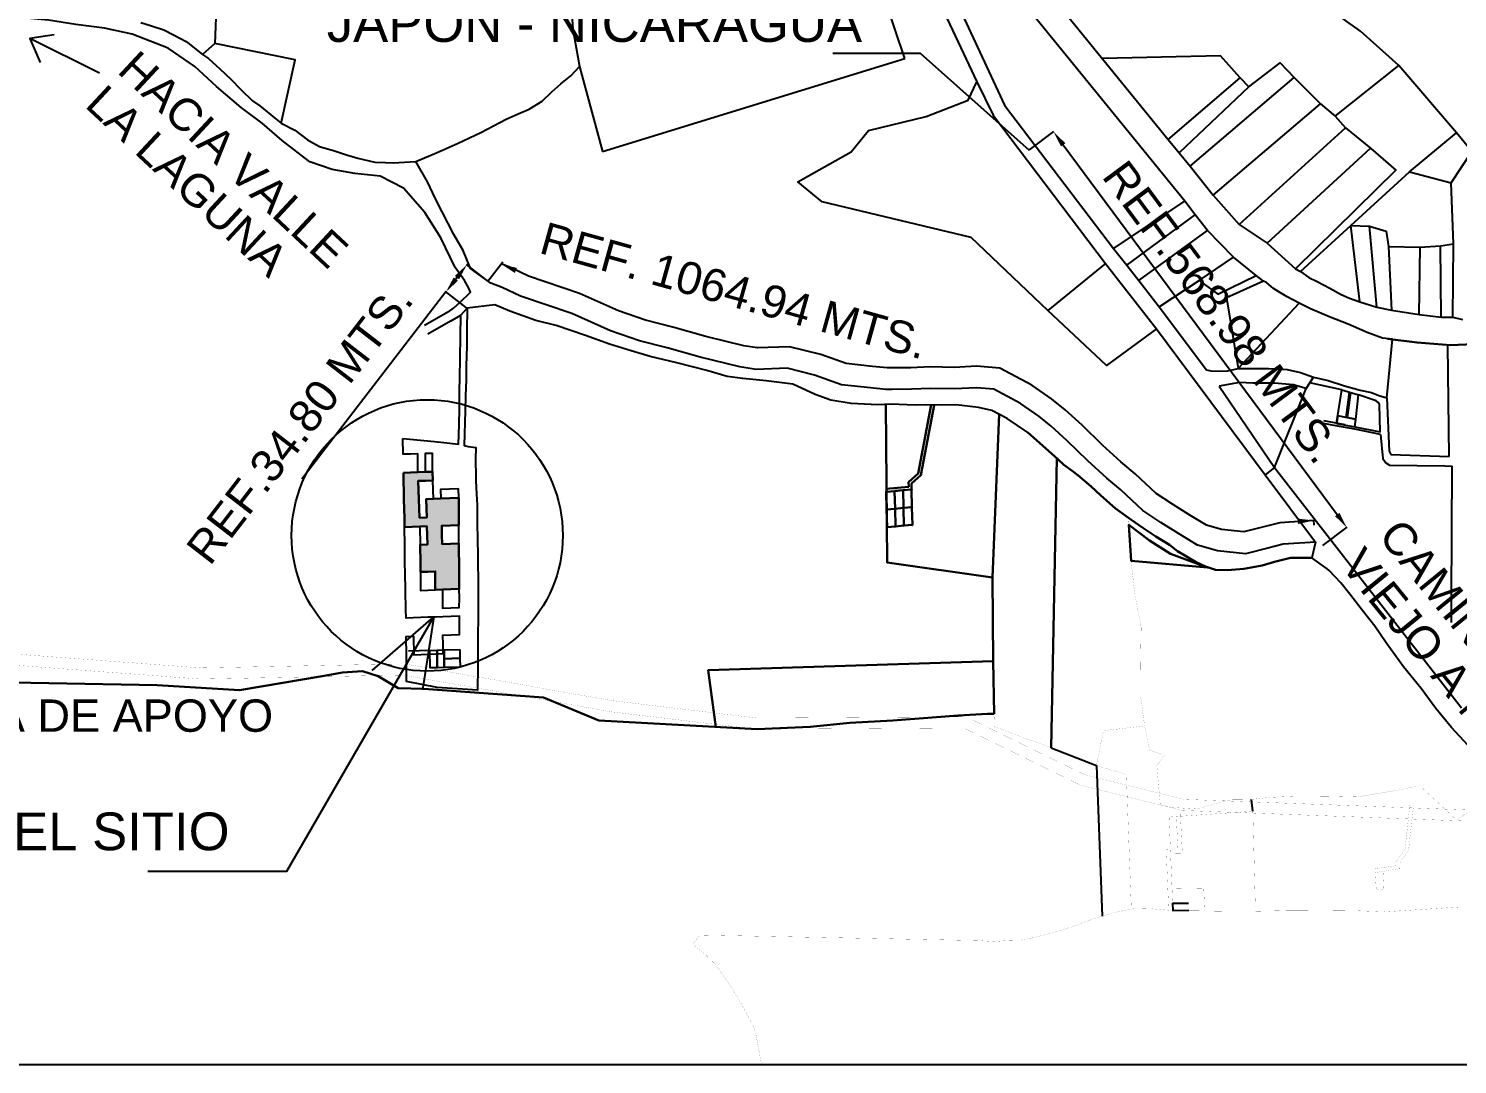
# Model space of a CAD drawing. Header units: millimetres. Extents: x 603916 to 1211550, y 1309898 to 2622648.
# Drawn here: x 605125.3 to 605177.9, y 1311211.7 to 1311249.8 of the extents above; entities that cross this region are included whole.
import ezdxf

# ---------------------------------------------------------------- set-up
doc = ezdxf.new("R2010")
doc.units = ezdxf.units.MM
for name, color, linetype in [('2', 1, 'Continuous'), ('COTAS', 3, 'Continuous'), ('CVL_CUADCON_LIN', 8, 'Continuous'), ('CVL_CUADCON_TIT', 1, 'Continuous'), ('CVL_CUADCON_TX', 2, 'Continuous')]:
    doc.layers.add(name, color=color, linetype=linetype)
doc.layers.add('Nivel 30', color=7, linetype='Continuous', lineweight=0)
doc.styles.add('CAJETIN 2', font='arial.ttf', dxfattribs={"height": 0.25})
doc.styles.add('PUNTOS PI', font='arial.ttf', dxfattribs={"height": 2.75})

msp = doc.modelspace()

# ---------------------------------------------------------------- hatches: boundary and pattern name
msp.add_hatch(color=9).paths.add_polyline_path([(605141.166, 1311231.884), (605141.163, 1311232.222), (605141.164, 1311232.56), (605140.507, 1311232.536), (605140.238, 1311232.527), (605139.968, 1311232.517), (605139.993, 1311231.843), (605139.724, 1311231.835), (605139.698, 1311232.51), (605139.672, 1311233.184), (605139.943, 1311233.193), (605140.216, 1311233.203), (605140.206, 1311233.524), (605139.936, 1311233.515), (605139.665, 1311233.506), (605139.395, 1311233.496), (605139.134, 1311233.487), (605139.14, 1311233.166), (605139.15, 1311232.794), (605139.147, 1311232.491), (605139.166, 1311231.814), (605139.172, 1311231.491), (605139.458, 1311231.502), (605139.729, 1311231.513), (605139.998, 1311231.521), (605140.012, 1311230.847), (605139.742, 1311230.839), (605139.756, 1311230.161), (605139.76, 1311229.84), (605140.03, 1311229.849), (605140.302, 1311229.858), (605140.303, 1311229.181), (605140.572, 1311229.191), (605141.183, 1311229.215), (605141.182, 1311229.553), (605141.179, 1311229.889), (605141.175, 1311230.21), (605141.174, 1311230.548), (605141.172, 1311230.887), (605140.553, 1311230.865), (605140.547, 1311231.203), (605140.538, 1311231.541), (605141.168, 1311231.562)])

# ---------------------------------------------------------------- linework, layer by layer
msp.add_line((605083.704, 1311211.747), (605190.069, 1311211.747))
msp.add_lwpolyline([(605083.704, 1311211.747), (605190.069, 1311211.747), (605190.069, 1311276.852), (605083.704, 1311276.852)], close=True)
msp.add_circle((605140.005, 1311231.184), 4.986)
at = {"layer": '2', "color": 1, "linetype": 'Continuous'}
for p, q in [((605155.188, 1311258.564), (605160.21, 1311247.856)), ((605167.867, 1311243.466), (605160.6, 1311252.378)), ((605162.048, 1311252.134), (605167.257, 1311245.734)), ((605132.193, 1311249.254), (605131.747, 1311248.851)), ((605146.457, 1311245.295), (605157.565, 1311248.714)), ((605173.397, 1311246.594), (605175.728, 1311248.454)), ((605177.857, 1311245.975), (605175.728, 1311248.454)), ((605168.056, 1311244.748), (605171.888, 1311248.016)), ((605171.888, 1311248.016), (605172.852, 1311247.047)), ((605170.216, 1311247.669), (605167.656, 1311245.241)), ((605168.903, 1311243.684), (605172.852, 1311247.047)), ((605172.852, 1311247.047), (605173.397, 1311246.594)), ((605173.397, 1311246.594), (605173.769, 1311246.164)), ((605169.861, 1311242.605), (605173.769, 1311246.164)), ((605173.769, 1311246.164), (605174.693, 1311245.415)), ((605176.121, 1311244.542), (605177.857, 1311245.975)), ((605178.411, 1311245.286), (605177.857, 1311245.975)), ((605167.257, 1311245.734), (605168.056, 1311244.748)), ((605170.886, 1311241.919), (605174.693, 1311245.415)), ((605177.656, 1311244.134), (605178.411, 1311245.286)), ((605168.056, 1311244.748), (605168.903, 1311243.684)), ((605173.971, 1311242.573), (605176.121, 1311244.542)), ((605176.121, 1311244.542), (605177.656, 1311244.134)), ((605168.903, 1311243.684), (605169.861, 1311242.605)), ((605177.747, 1311241.903), (605177.656, 1311244.134)), ((605165.245, 1311241.73), (605167.867, 1311243.466)), ((605168.248, 1311242.965), (605167.867, 1311243.466)), ((605165.728, 1311241.12), (605168.248, 1311242.965)), ((605168.699, 1311242.386), (605168.248, 1311242.965)), ((605169.861, 1311242.605), (605170.886, 1311241.919)), ((605166.171, 1311240.549), (605168.699, 1311242.386)), ((605169.656, 1311241.409), (605168.699, 1311242.386)), ((605172.111, 1311240.881), (605173.971, 1311242.573)), ((605174.302, 1311239.761), (605173.971, 1311242.573)), ((605173.971, 1311242.573), (605174.655, 1311242.546)), ((605174.655, 1311242.546), (605175.269, 1311242.368)), ((605174.924, 1311239.576), (605174.655, 1311242.546)), ((605175.269, 1311242.368), (605175.351, 1311241.803)), ((605165.245, 1311241.73), (605165.728, 1311241.12)), ((605170.886, 1311241.919), (605171.937, 1311240.974)), ((605175.351, 1311241.803), (605175.467, 1311239.461)), ((605175.351, 1311241.803), (605176.514, 1311241.77)), ((605176.482, 1311239.302), (605176.514, 1311241.77)), ((605176.514, 1311241.77), (605177.261, 1311241.829)), ((605177.261, 1311241.829), (605177.747, 1311241.903)), ((605177.292, 1311239.204), (605177.261, 1311241.829)), ((605177.716, 1311239.199), (605177.747, 1311241.903)), ((605164.942, 1311241.178), (605162.83, 1311239.445)), ((605164.942, 1311241.178), (605166.826, 1311238.776)), ((605165.728, 1311241.12), (605166.171, 1311240.549)), ((605168.395, 1311240.545), (605169.656, 1311241.409)), ((605170.485, 1311240.738), (605169.656, 1311241.409)), ((605166.171, 1311240.549), (605166.924, 1311239.578)), ((605166.924, 1311239.578), (605168.395, 1311240.545)), ((605170.753, 1311240.527), (605170.485, 1311240.738)), ((605171.937, 1311240.974), (605172.111, 1311240.881)), ((605169.821, 1311237.323), (605172.063, 1311239.717)), ((605174.302, 1311239.761), (605174.924, 1311239.576)), ((605174.924, 1311239.576), (605175.467, 1311239.461)), ((605175.467, 1311239.461), (605176.482, 1311239.302)), ((605140.786, 1311239.399), (605139.908, 1311238.893)), ((605140.861, 1311239.053), (605140.028, 1311238.581)), ((605176.482, 1311239.302), (605177.292, 1311239.204)), ((605177.292, 1311239.204), (605177.716, 1311239.199)), ((605177.716, 1311239.199), (605178.07, 1311239.122)), ((605166.826, 1311238.776), (605170.819, 1311233.407)), ((605177.578, 1311234.088), (605177.539, 1311238.18)), ((605172.325, 1311236.583), (605172.59, 1311236.993)), ((605169.126, 1311236.667), (605171.163, 1311233.684)), ((605171.163, 1311233.684), (605172.325, 1311236.583)), ((605175.29, 1311236.238), (605175.374, 1311234.281)), ((605175.374, 1311234.281), (605175.437, 1311234.153)), ((605171.163, 1311233.684), (605170.819, 1311233.407)), ((605171.163, 1311233.684), (605178.042, 1311224.849)), ((605175.437, 1311234.153), (605177.578, 1311234.088)), ((605170.819, 1311233.407), (605172.665, 1311230.941)), ((605172.665, 1311230.941), (605172.528, 1311230.356)), ((605162.95, 1311223.378), (605164.611, 1311222.726)), ((605164.611, 1311222.726), (605164.82, 1311217.193)), ((605170.364, 1311221.046), (605170.319, 1311221.485))]:
    msp.add_line(p, q, dxfattribs=at)
for points in [[(605131.942, 1311259.762), (605132.603, 1311259.75), (605132.193, 1311249.254)], [(605157.565, 1311248.714), (605156.861, 1311250.816), (605153.366, 1311258.357)], [(605175.728, 1311248.454), (605174.322, 1311249.712), (605173.825, 1311250.063), (605173.209, 1311250.531), (605172.459, 1311251.045), (605171.749, 1311251.537), (605171.15, 1311251.942), (605170.636, 1311252.324), (605170.211, 1311252.573), (605170.045, 1311252.737), (605169.705, 1311253.089), (605169.53, 1311253.308), (605169.19, 1311253.794), (605168.888, 1311254.256), (605168.603, 1311254.678), (605168.119, 1311255.36), (605167.693, 1311255.719), (605167.085, 1311256.116), (605165.427, 1311258.842)], [(605159.176, 1311251.426), (605161.237, 1311246.989), (605165.245, 1311241.73)], [(605141.527, 1311240.292), (605141.377, 1311240.55), (605141.028, 1311241.028), (605140.503, 1311242.117), (605139.916, 1311243.049), (605139.14, 1311243.941), (605138.273, 1311244.384), (605137.345, 1311244.481), (605136.511, 1311244.626), (605135.692, 1311244.912), (605134.674, 1311245.7), (605133.939, 1311246.333), (605133.166, 1311246.91), (605132.257, 1311247.683), (605131.459, 1311248.409), (605130.481, 1311249.088), (605129.157, 1311249.599), (605128.134, 1311249.829), (605127.081, 1311249.957), (605126.082, 1311250.116), (605124.352, 1311250.279)], [(605129.477, 1311250.033), (605129.871, 1311249.909), (605130.32, 1311249.763), (605130.682, 1311249.584), (605131.147, 1311249.327), (605131.747, 1311248.851)], [(605134.639, 1311246.337), (605135.151, 1311248.658), (605132.193, 1311249.254)], [(605131.747, 1311248.851), (605131.968, 1311248.711), (605132.379, 1311248.328), (605132.782, 1311247.945), (605133.154, 1311247.57), (605133.581, 1311247.156), (605133.849, 1311246.969), (605134.386, 1311246.532), (605134.639, 1311246.337)], [(605139.59, 1311244.918), (605140.374, 1311245.253), (605141.142, 1311245.595), (605141.981, 1311245.985), (605142.913, 1311246.485), (605143.352, 1311246.669), (605143.76, 1311246.844), (605144.238, 1311247.137), (605144.589, 1311247.485), (605144.925, 1311247.778), (605145.285, 1311248.071), (605145.605, 1311248.418)], [(605145.605, 1311248.418), (605145.774, 1311247.783), (605146.457, 1311245.295)], [(605169.9, 1311247.997), (605169.174, 1311248.802), (605164.839, 1311248.705)], [(605170.216, 1311247.669), (605171.374, 1311248.548), (605171.888, 1311248.016)], [(605162.83, 1311239.445), (605160.009, 1311242.133), (605154.531, 1311243.446), (605153.631, 1311244.172), (605155.589, 1311245.283), (605156.237, 1311246.065), (605158.348, 1311246.572), (605159.9, 1311247.178), (605160.21, 1311247.856)], [(605160.21, 1311247.856), (605160.815, 1311246.625), (605164.942, 1311241.178)], [(605167.257, 1311245.734), (605169.9, 1311247.997), (605170.216, 1311247.669)], [(605134.639, 1311246.337), (605135.135, 1311246.072), (605135.601, 1311245.721), (605136.043, 1311245.48), (605136.594, 1311245.31), (605137.043, 1311245.163), (605137.46, 1311245.048), (605138.074, 1311244.902), (605138.475, 1311244.881), (605138.75, 1311244.874), (605139.59, 1311244.918)], [(605174.693, 1311245.415), (605175.617, 1311244.602), (605171.937, 1311240.974)], [(605172.665, 1311230.941), (605171.478, 1311230.864), (605170.921, 1311230.719), (605170.089, 1311230.51), (605169.059, 1311230.614), (605168.335, 1311230.83), (605167.633, 1311231.259), (605166.986, 1311231.664), (605166.323, 1311232.1), (605165.51, 1311232.858), (605164.996, 1311233.287), (605164.293, 1311233.92), (605163.542, 1311234.655), (605162.949, 1311235.202), (605162.491, 1311235.568), (605161.821, 1311236.028), (605160.835, 1311236.557), (605160.198, 1311236.609), (605159.397, 1311236.565), (605158.509, 1311236.583), (605157.81, 1311236.556), (605157.102, 1311236.544), (605156.874, 1311236.551), (605156.3, 1311236.602), (605155.239, 1311236.722), (605154.246, 1311237.07), (605153.247, 1311237.324), (605152.107, 1311237.286), (605151.502, 1311237.377), (605150.046, 1311237.73), (605148.833, 1311238.077), (605147.81, 1311238.339), (605146.747, 1311238.702), (605145.321, 1311239.339), (605143.431, 1311239.98), (605142.761, 1311240.299), (605142.344, 1311240.454), (605141.602, 1311240.992), (605141.323, 1311241.658), (605140.989, 1311242.238), (605140.552, 1311243.069), (605140.313, 1311243.555), (605140.011, 1311244.174), (605139.59, 1311244.918)], [(605168.395, 1311240.545), (605169.082, 1311240.046), (605170.485, 1311240.738)], [(605170.753, 1311240.527), (605169.397, 1311239.914), (605169.821, 1311237.323)], [(605172.063, 1311239.717), (605171.629, 1311239.951), (605171.321, 1311240.13), (605171.124, 1311240.262), (605170.871, 1311240.481), (605170.753, 1311240.527)], [(605172.111, 1311240.881), (605172.419, 1311240.662), (605172.726, 1311240.515), (605173.199, 1311240.266), (605173.617, 1311240.04), (605173.916, 1311239.901), (605174.302, 1311239.761)], [(605140.786, 1311239.399), (605140.978, 1311239.538), (605141.218, 1311239.749), (605141.598, 1311240.12), (605141.527, 1311240.292)], [(605139.108, 1311234.74), (605140.268, 1311234.63), (605140.613, 1311234.604), (605141.152, 1311234.541), (605141.179, 1311235.263), (605141.195, 1311235.832), (605141.193, 1311236.472), (605141.21, 1311236.993), (605141.223, 1311237.69), (605141.23, 1311238.507), (605141.239, 1311239.272), (605141.469, 1311239.534), (605141.468, 1311238.706), (605141.46, 1311238.156), (605141.441, 1311237.404), (605141.434, 1311236.915), (605141.414, 1311236.317), (605141.401, 1311235.763), (605141.37, 1311234.493), (605141.512, 1311234.451), (605141.788, 1311234.409), (605141.787, 1311233.991), (605141.798, 1311233.327), (605141.797, 1311233.197), (605141.823, 1311232.695), (605141.84, 1311232.304), (605141.847, 1311232.124), (605141.841, 1311231.686), (605141.845, 1311231.549), (605141.858, 1311231.128), (605141.861, 1311230.984), (605141.87, 1311230.501), (605141.871, 1311230.289), (605141.873, 1311229.973), (605141.876, 1311229.745), (605141.875, 1311229.333), (605141.878, 1311229.201), (605141.882, 1311229.002), (605141.881, 1311228.661), (605141.876, 1311228.234), (605141.876, 1311228.115), (605141.869, 1311227.553), (605141.87, 1311227.13), (605141.869, 1311226.981), (605141.864, 1311226.552), (605141.862, 1311226.376), (605141.854, 1311225.5), (605140.372, 1311225.596), (605139.242, 1311225.811), (605139.245, 1311226.471), (605139.246, 1311226.793), (605139.235, 1311227.468), (605139.506, 1311227.478), (605139.517, 1311226.801), (605139.787, 1311226.812), (605140.056, 1311226.823), (605140.326, 1311226.833), (605140.597, 1311226.842), (605140.591, 1311227.181), (605140.585, 1311227.519), (605141.193, 1311227.541), (605141.191, 1311227.88), (605141.189, 1311228.217), (605140.578, 1311228.194), (605140.307, 1311228.183), (605140.037, 1311228.174), (605139.766, 1311228.164), (605139.497, 1311228.154), (605139.228, 1311228.144), (605139.218, 1311228.467), (605139.21, 1311229.143), (605139.196, 1311229.821), (605139.189, 1311230.141), (605139.186, 1311230.818), (605139.172, 1311231.491), (605139.458, 1311231.502), (605139.729, 1311231.513), (605139.742, 1311230.839), (605139.756, 1311230.161), (605139.76, 1311229.84), (605139.762, 1311229.163), (605140.032, 1311229.172), (605140.303, 1311229.181), (605140.572, 1311229.191), (605140.571, 1311228.857), (605140.569, 1311228.515), (605141.186, 1311228.539), (605141.187, 1311228.88), (605141.183, 1311229.215), (605141.182, 1311229.553), (605141.179, 1311229.889), (605141.175, 1311230.21), (605141.174, 1311230.548), (605141.172, 1311230.887), (605141.169, 1311231.224), (605141.168, 1311231.562), (605141.166, 1311231.884), (605141.163, 1311232.222), (605141.164, 1311232.56), (605141.155, 1311232.899), (605140.5, 1311232.873), (605140.507, 1311232.536), (605140.238, 1311232.527), (605140.216, 1311233.203), (605140.206, 1311233.524), (605140.204, 1311234.198), (605139.933, 1311234.19), (605139.936, 1311233.515), (605139.665, 1311233.506), (605139.663, 1311234.181), (605139.393, 1311234.172), (605139.122, 1311234.164), (605139.108, 1311234.74)], [(605142.495, 1311239.651), (605141.469, 1311239.534)], [(605162.085, 1311234.967), (605161.337, 1311235.483), (605160.769, 1311235.779), (605160.273, 1311235.878), (605159.455, 1311235.984), (605158.905, 1311235.965), (605158.324, 1311235.985), (605157.954, 1311235.967), (605157.066, 1311236.009), (605156.579, 1311235.983), (605155.596, 1311236.033), (605154.849, 1311236.154), (605154.274, 1311236.363), (605153.455, 1311236.736), (605152.464, 1311236.864), (605151.607, 1311236.945), (605151.032, 1311237.029), (605150.292, 1311237.245), (605149.183, 1311237.521), (605148.207, 1311237.752), (605147.506, 1311237.968), (605146.711, 1311238.215), (605145.829, 1311238.524), (605144.742, 1311238.895), (605144.002, 1311239.08), (605143.049, 1311239.42), (605142.495, 1311239.651)], [(605166.826, 1311238.776), (605164.987, 1311237.429), (605162.83, 1311239.445)], [(605166.924, 1311239.578), (605168.666, 1311237.262), (605168.824, 1311237.231), (605169.154, 1311237.217), (605169.445, 1311237.235), (605169.821, 1311237.323)], [(605175.497, 1311238.393), (605175.135, 1311238.43), (605174.568, 1311238.639), (605173.875, 1311238.949), (605173.213, 1311239.205), (605172.48, 1311239.507), (605172.291, 1311239.608), (605172.063, 1311239.717)], [(605140.861, 1311239.053), (605141.247, 1311239.281)], [(605172.59, 1311236.993), (605173.14, 1311236.878), (605173.731, 1311236.685), (605174.306, 1311236.523), (605174.723, 1311236.431), (605174.998, 1311236.323), (605175.29, 1311236.238), (605175.497, 1311238.393)], [(605169.821, 1311237.323), (605170.364, 1311237.318), (605170.945, 1311237.322), (605171.629, 1311237.278), (605172.117, 1311237.171), (605172.59, 1311236.993)], [(605172.325, 1311236.583), (605171.852, 1311236.714), (605171.161, 1311236.773), (605170.367, 1311236.784), (605169.871, 1311236.805), (605169.126, 1311236.667)], [(605173.64, 1311236.531), (605172.457, 1311236.788)], [(605173.439, 1311235.301), (605173.64, 1311236.531), (605174.25, 1311236.345)], [(605173.439, 1311235.301), (605174.12, 1311235.174), (605174.153, 1311235.449), (605174.25, 1311236.345)], [(605173.791, 1311235.517), (605173.919, 1311236.442)], [(605173.843, 1311235.507), (605173.971, 1311236.435)], [(605174.12, 1311235.174), (605175.049, 1311234.991), (605175.019, 1311235.996), (605174.975, 1311236.07), (605174.905, 1311236.133), (605174.25, 1311236.345)], [(605173.42, 1311235.208), (605172.966, 1311235.293)], [(605173.754, 1311235.242), (605172.977, 1311235.388)], [(605173.439, 1311235.301), (605173.484, 1311235.575)], [(605173.439, 1311235.301), (605174.12, 1311235.174), (605174.151, 1311235.45)], [(605174.151, 1311235.45), (605173.786, 1311235.518), (605173.484, 1311235.575)], [(605173.754, 1311235.241), (605173.754, 1311235.243)], [(605175.064, 1311234.895), (605174.11, 1311235.088), (605173.42, 1311235.208)], [(605175.064, 1311234.895), (605175.141, 1311234.012), (605175.259, 1311233.845), (605175.394, 1311233.759), (605177.421, 1311233.735), (605177.678, 1311233.732), (605177.663, 1311228.854), (605177.661, 1311227.98)], [(605181.417, 1311217.762), (605181.109, 1311218.004), (605180.832, 1311218.293), (605180.571, 1311218.567), (605180.285, 1311219.036), (605179.989, 1311219.813), (605179.762, 1311220.724), (605179.576, 1311221.462), (605179.217, 1311222.261), (605178.781, 1311222.887), (605178.266, 1311223.482), (605177.664, 1311224.123), (605177.093, 1311224.819), (605176.554, 1311225.562), (605175.904, 1311226.36), (605175.261, 1311227.236), (605174.848, 1311227.847), (605174.388, 1311228.442), (605173.936, 1311229.021), (605173.603, 1311229.443), (605173.176, 1311229.896), (605173.097, 1311229.959), (605172.528, 1311230.356)], [(605140.106, 1311226.956), (605139.323, 1311226.926)], [(605140.106, 1311226.956), (605140.367, 1311226.965), (605140.371, 1311226.323), (605140.11, 1311226.321), (605140.106, 1311226.956)], [(605140.628, 1311226.974), (605140.63, 1311226.65), (605140.632, 1311226.325), (605140.371, 1311226.323), (605140.367, 1311226.965), (605140.628, 1311226.974)], [(605141.208, 1311226.997), (605141.21, 1311226.672), (605140.63, 1311226.65), (605140.628, 1311226.974), (605141.208, 1311226.997)], [(605141.212, 1311226.346), (605140.632, 1311226.325), (605140.63, 1311226.65), (605141.21, 1311226.672), (605141.212, 1311226.346)]]:
    msp.add_lwpolyline(points, dxfattribs=at)
at = {"layer": '2', "color": 1, "linetype": 'Continuous', "flags": 128}
msp.add_lwpolyline([(605144.223, 1311258.99), (605144.3, 1311257.929), (605144.472, 1311256.712), (605144.728, 1311254.646), (605144.846, 1311253.303), (605145.055, 1311252.353), (605145.242, 1311251.411), (605145.31, 1311250.484), (605145.361, 1311249.792), (605145.605, 1311248.418)], dxfattribs=at)
at = {"layer": '2', "color": 1, "linetype": 'Continuous'}
msp.add_lwpolyline([(605173.439, 1311235.301), (605174.12, 1311235.174), (605174.153, 1311235.449), (605173.484, 1311235.575)], close=True, dxfattribs=at)
at = {"layer": '2', "color": 1, "linetype": 'Continuous', "const_width": 0.00309, "flags": 128}
for points in [[(605164.611, 1311222.726), (605164.872, 1311224.008), (605166.384, 1311224.185)], [(605179.397, 1311221.861), (605177.861, 1311220.72), (605176.503, 1311221.987), (605175.718, 1311221.826), (605174.219, 1311221.575), (605173.111, 1311221.602), (605171.94, 1311221.596), (605171.021, 1311221.56), (605170.181, 1311221.47), (605169.623, 1311221.467), (605169.45, 1311221.451), (605168.885, 1311221.299), (605168.313, 1311221.131), (605167.362, 1311221.19), (605166.96, 1311221.298), (605166.835, 1311222.72), (605167.116, 1311223.115), (605166.573, 1311223.293), (605166.388, 1311224.157)], [(605165.897, 1311217.456), (605165.713, 1311222.401), (605164.611, 1311222.726)], [(605167.427, 1311217.399), (605167.285, 1311220.835), (605170.364, 1311221.046), (605170.461, 1311217.374)], [(605176.138, 1311221.274), (605176.122, 1311221.12), (605175.961, 1311219.658)], [(605176.271, 1311221.26), (605176.254, 1311221.106), (605176.09, 1311219.609)], [(605167.285, 1311220.835), (605167.55, 1311220.854), (605167.549, 1311220.931)], [(605167.611, 1311219.65), (605167.55, 1311220.854)], [(605167.703, 1311220.941), (605167.704, 1311220.864)], [(605167.773, 1311219.498), (605167.704, 1311220.864)], [(605167.179, 1311219.643), (605167.611, 1311219.65)], [(605167.271, 1311217.412), (605167.179, 1311219.643)], [(605167.34, 1311219.491), (605167.773, 1311219.498)], [(605167.394, 1311218.193), (605167.34, 1311219.491)], [(605175.624, 1311219.185), (605175.961, 1311219.658)], [(605175.759, 1311219.146), (605176.09, 1311219.609)], [(605175.132, 1311218.971), (605174.844, 1311218.928)], [(605175.132, 1311218.971), (605175.631, 1311219.046)], [(605175.631, 1311219.046), (605175.623, 1311219.195)], [(605175.77, 1311218.933), (605175.759, 1311219.146)], [(605175.152, 1311218.84), (605174.864, 1311218.796)], [(605175.152, 1311218.84), (605175.77, 1311218.933)], [(605168.593, 1311217.418), (605168.56, 1311218.212)], [(605168.56, 1311218.212), (605168.593, 1311217.418)], [(605175.184, 1311218.194), (605174.904, 1311218.151)], [(605152.299, 1311211.747), (605152.097, 1311212.824), (605152.009, 1311213.13), (605151.794, 1311213.53), (605151.539, 1311213.992), (605151.245, 1311214.501), (605150.935, 1311214.955), (605150.57, 1311215.456), (605150.206, 1311215.8), (605149.922, 1311216.034), (605149.772, 1311216.167), (605150.037, 1311216.499), (605160.245, 1311216.297), (605160.834, 1311216.261), (605161.4, 1311216.297), (605161.824, 1311216.307), (605162.373, 1311216.421), (605163.055, 1311216.598), (605163.69, 1311216.791), (605164.529, 1311217.103), (605165.18, 1311217.304), (605166.019, 1311217.482), (605166.569, 1311217.47), (605167.45, 1311217.397), (605168.676, 1311217.381), (605170.004, 1311217.366), (605171.386, 1311217.391), (605172.974, 1311217.385), (605174.168, 1311217.393), (605175.205, 1311217.353), (605176.587, 1311217.44), (605177.938, 1311217.527)]]:
    msp.add_lwpolyline(points, dxfattribs=at)
for points in [[(605174.864, 1311218.796), (605175.152, 1311218.84), (605175.184, 1311218.194), (605174.904, 1311218.151)], [(605174.864, 1311218.796), (605175.152, 1311218.84), (605175.184, 1311218.194), (605174.904, 1311218.151)], [(605167.416, 1311217.665), (605167.394, 1311218.193), (605168.56, 1311218.212), (605168.593, 1311217.418), (605168.008, 1311217.408), (605167.999, 1311217.674)], [(605167.416, 1311217.665), (605167.394, 1311218.193), (605168.56, 1311218.212), (605168.593, 1311217.418), (605168.008, 1311217.408), (605167.999, 1311217.674)], [(605167.427, 1311217.399), (605167.394, 1311218.193), (605168.56, 1311218.212), (605168.593, 1311217.418)]]:
    msp.add_lwpolyline(points, close=True, dxfattribs=at)
at = {"layer": 'COTAS'}
for p, q in [((605162.153, 1311245.358), (605163.052, 1311246.025)), ((605163.39, 1311245.536), (605173.468, 1311231.95)), ((605142.222, 1311240.543), (605141.447, 1311241.14)), ((605142.237, 1311240.531), (605142.788, 1311241.242)), ((605141.1, 1311240.657), (605141.057, 1311240.601)), ((605140.694, 1311240.131), (605135.391, 1311233.249)), ((605141.453, 1311239.546), (605140.679, 1311240.143)), ((605172.621, 1311231.566), (605172.612, 1311231.751)), ((605172.938, 1311230.818), (605173.838, 1311231.485))]:
    msp.add_line(p, q, dxfattribs=at)
msp.add_lwpolyline([(605172.613, 1311231.731), (605171.352, 1311231.649), (605170.725, 1311231.486), (605170.031, 1311231.312), (605169.214, 1311231.395), (605168.66, 1311231.56), (605168.049, 1311231.932), (605167.414, 1311232.33), (605166.814, 1311232.725), (605166.034, 1311233.452), (605165.515, 1311233.886), (605164.835, 1311234.498), (605164.087, 1311235.229), (605163.466, 1311235.802), (605162.963, 1311236.205), (605162.233, 1311236.706), (605161.064, 1311237.333), (605160.209, 1311237.402), (605159.384, 1311237.357), (605158.502, 1311237.376), (605157.787, 1311237.347), (605157.107, 1311237.336), (605156.921, 1311237.341), (605156.38, 1311237.39), (605155.416, 1311237.499), (605154.475, 1311237.829), (605153.333, 1311238.119), (605152.153, 1311238.08), (605151.654, 1311238.155), (605150.248, 1311238.496), (605149.04, 1311238.842), (605148.037, 1311239.098), (605147.037, 1311239.44), (605145.61, 1311240.077), (605143.729, 1311240.715), (605143.069, 1311241.029), (605142.721, 1311241.158)], dxfattribs=at)
for points in [[(605163.47, 1311245.595), (605163.311, 1311245.477), (605163.036, 1311246.013)], [(605141.022, 1311240.718), (605141.179, 1311240.597), (605141.463, 1311241.128)], [(605143.307, 1311241.009), (605143.227, 1311240.828), (605142.723, 1311241.157)], [(605140.978, 1311240.662), (605141.135, 1311240.541), (605140.694, 1311240.131)], [(605172.015, 1311231.801), (605172.025, 1311231.603), (605172.613, 1311231.731)], [(605173.547, 1311232.009), (605173.388, 1311231.891), (605173.822, 1311231.473)]]:
    msp.add_solid(points, dxfattribs=at)
at = {"layer": 'CVL_CUADCON_LIN', "color": 4, "ltscale": 0.5, "flags": 128}
for points in [[(605167.416, 1311217.665), (605167.999, 1311217.674)], [(605167.416, 1311217.665), (605167.427, 1311217.399), (605168.008, 1311217.408)], [(605168.593, 1311217.418), (605168.593, 1311217.418)]]:
    msp.add_lwpolyline(points, dxfattribs=at)
at = {"layer": 'CVL_CUADCON_TIT', "color": 7, "lineweight": 30, "ltscale": 0.5, "flags": 128}
msp.add_lwpolyline([(605139.134, 1311233.487), (605139.14, 1311233.166), (605139.15, 1311232.794), (605139.147, 1311232.491), (605139.166, 1311231.814), (605139.172, 1311231.491), (605139.458, 1311231.502), (605139.729, 1311231.513), (605139.998, 1311231.521), (605140.012, 1311230.847), (605139.742, 1311230.839), (605139.756, 1311230.161), (605139.76, 1311229.84), (605140.03, 1311229.849), (605140.302, 1311229.858), (605140.303, 1311229.181), (605140.572, 1311229.191), (605141.183, 1311229.215), (605141.182, 1311229.553), (605141.179, 1311229.889), (605141.175, 1311230.21), (605141.174, 1311230.548), (605141.172, 1311230.887), (605140.553, 1311230.865), (605140.547, 1311231.203), (605140.538, 1311231.541), (605141.168, 1311231.562), (605141.166, 1311231.884), (605141.163, 1311232.222), (605141.164, 1311232.56), (605140.507, 1311232.536), (605140.238, 1311232.527), (605139.968, 1311232.517), (605139.993, 1311231.843), (605139.724, 1311231.835), (605139.698, 1311232.51), (605139.672, 1311233.184), (605139.943, 1311233.193), (605140.216, 1311233.203), (605140.206, 1311233.524), (605139.936, 1311233.515), (605139.665, 1311233.506), (605139.395, 1311233.496), (605139.134, 1311233.487)], dxfattribs=at)
at = {"layer": 'CVL_CUADCON_TX'}
for points in [[(605126.289, 1311249.581), (605125.388, 1311249.445), (605125.776, 1311248.556)], [(605127.952, 1311248.173), (605125.388, 1311249.445)], [(605154.921, 1311248.909), (605158.131, 1311248.909), (605162.137, 1311245.346)], [(605129.734, 1311218.842), (605134.839, 1311218.842), (605140.252, 1311228.194)], [(605137.986, 1311226.222), (605140.252, 1311228.194), (605139.828, 1311225.514)]]:
    msp.add_lwpolyline(points, dxfattribs=at)
at = {"layer": 'Nivel 30', "color": 1, "linetype": 'Continuous', "lineweight": 30}
for p, q in [((605161.035, 1311235.64), (605160.796, 1311229.635)), ((605163.159, 1311234.013), (605162.95, 1311223.378)), ((605160.796, 1311229.635), (605160.812, 1311226.568)), ((605160.812, 1311226.568), (605160.847, 1311224.631))]:
    msp.add_line(p, q, dxfattribs=at)
for points in [[(605175.316, 1311238.411), (605176.401, 1311238.272), (605177.636, 1311238.177), (605178.484, 1311238.213), (605179.993, 1311238.284)], [(605156.864, 1311235.998), (605156.92, 1311230.183), (605160.796, 1311229.635)], [(605172.528, 1311230.356), (605171.749, 1311230.362), (605171.16, 1311230.218), (605170.705, 1311230.081), (605170.03, 1311229.952), (605169.433, 1311229.909), (605168.993, 1311229.922), (605168.623, 1311230.038), (605168.26, 1311230.209), (605167.59, 1311230.606), (605167.305, 1311230.84), (605166.801, 1311231.144), (605166.319, 1311231.464), (605165.877, 1311231.768), (605165.317, 1311232.173), (605164.78, 1311232.65), (605164.424, 1311232.986), (605163.927, 1311233.399), (605163.721, 1311233.555), (605163.414, 1311233.782), (605163.192, 1311233.985), (605162.955, 1311234.188), (605162.085, 1311234.967)], [(605157.711, 1311232.963), (605156.882, 1311232.89)], [(605156.884, 1311232.78), (605156.898, 1311232.146)], [(605157.186, 1311232.814), (605156.891, 1311232.788)], [(605157.209, 1311232.173), (605157.194, 1311232.807)], [(605157.194, 1311232.807), (605157.209, 1311232.173)], [(605157.497, 1311232.841), (605157.202, 1311232.816)], [(605157.519, 1311232.2), (605157.505, 1311232.834)], [(605157.505, 1311232.834), (605157.519, 1311232.2)], [(605157.808, 1311232.869), (605157.512, 1311232.843)], [(605157.83, 1311232.228), (605157.815, 1311232.862)], [(605156.898, 1311232.131), (605156.913, 1311231.497)], [(605157.201, 1311232.165), (605156.906, 1311232.139)], [(605156.906, 1311232.139), (605157.201, 1311232.165)], [(605157.223, 1311231.524), (605157.209, 1311232.158)], [(605157.209, 1311232.158), (605157.223, 1311231.524)], [(605157.512, 1311232.192), (605157.217, 1311232.166)], [(605157.217, 1311232.166), (605157.512, 1311232.192)], [(605157.512, 1311232.192), (605157.217, 1311232.166)], [(605157.534, 1311231.551), (605157.52, 1311232.185)], [(605157.52, 1311232.185), (605157.534, 1311231.551)], [(605157.822, 1311232.219), (605157.527, 1311232.193)], [(605157.527, 1311232.193), (605157.822, 1311232.219)], [(605157.822, 1311232.219), (605157.527, 1311232.193)], [(605157.845, 1311231.578), (605157.83, 1311232.212)], [(605157.837, 1311231.57), (605157.542, 1311231.544)], [(605157.542, 1311231.544), (605157.837, 1311231.57)], [(605156.921, 1311231.49), (605157.216, 1311231.515)], [(605157.526, 1311231.543), (605157.231, 1311231.517)], [(605157.231, 1311231.517), (605157.526, 1311231.543)], [(605160.812, 1311226.568), (605150.341, 1311226.236), (605150.62, 1311224.143)], [(605122.101, 1311225.825), (605130.077, 1311225.687), (605133.104, 1311225.502), (605136.211, 1311226.026), (605136.894, 1311226.148), (605137.632, 1311226.192), (605138.207, 1311226.007), (605138.933, 1311225.571), (605139.876, 1311225.546), (605144.286, 1311225.229), (605146.312, 1311224.377), (605152.136, 1311224.06), (605154.092, 1311224.144), (605155.545, 1311224.295), (605157.123, 1311224.383), (605158.411, 1311224.486), (605159.534, 1311224.572), (605160.602, 1311224.626), (605160.847, 1311224.631)]]:
    msp.add_lwpolyline(points, dxfattribs=at)
at = {"layer": 'Nivel 30', "color": 1, "linetype": 'Continuous', "lineweight": 30, "flags": 128}
for points in [[(605157.707, 1311233.138), (605158.064, 1311233.455), (605158.541, 1311235.977)], [(605157.81, 1311233.093), (605158.157, 1311233.401), (605158.644, 1311235.974)], [(605157.711, 1311232.963), (605157.707, 1311233.138)], [(605157.815, 1311232.877), (605157.81, 1311233.093)]]:
    msp.add_lwpolyline(points, dxfattribs=at)
for points in [[(605157.505, 1311232.842), (605157.194, 1311232.815), (605157.209, 1311232.166), (605157.519, 1311232.193)], [(605157.815, 1311232.869), (605157.505, 1311232.842), (605157.519, 1311232.193), (605157.83, 1311232.22)], [(605168.701, 1311230.002), (605165.887, 1311230.252), (605165.805, 1311231.576), (605166.568, 1311230.997), (605167.341, 1311230.504)]]:
    msp.add_lwpolyline(points, close=True, dxfattribs=at)
at = {"layer": 'Nivel 30', "color": 1, "linetype": 'Continuous', "lineweight": 30, "const_width": 0.00309, "flags": 128}
for points in [[(605166.388, 1311224.157), (605166.24, 1311225.249), (605166.234, 1311226.483), (605166.259, 1311227.797), (605166.032, 1311228.983), (605165.893, 1311230.169), (605165.783, 1311231.836)], [(605083.704, 1311223.032), (605090.004, 1311224.998), (605104.318, 1311227.563), (605122.026, 1311227.045), (605126.132, 1311226.728), (605131.684, 1311226.315), (605139.163, 1311226.463), (605146.792, 1311225.113), (605152.159, 1311224.47), (605159.821, 1311224.52), (605164.18, 1311222.39), (605167.835, 1311221.485), (605178.259, 1311221.095), (605179.353, 1311221.805)], [(605083.704, 1311222.595), (605090.101, 1311224.6), (605104.349, 1311227.152), (605122.005, 1311226.636), (605126.101, 1311226.32), (605131.672, 1311225.905), (605139.131, 1311226.053), (605146.732, 1311224.708), (605152.136, 1311224.06), (605159.727, 1311224.11), (605164.039, 1311222.003), (605167.778, 1311221.077), (605178.373, 1311220.681), (605179.576, 1311221.462)], [(605160.847, 1311224.631), (605160.864, 1311224.155), (605162.95, 1311223.378)]]:
    msp.add_lwpolyline(points, dxfattribs=at)
at = {"layer": 'Nivel 30', "color": 1, "linetype": 'Continuous', "lineweight": 30}
msp.add_lwpolyline([(605168.701, 1311230.002), (605165.887, 1311230.252), (605165.805, 1311231.576), (605166.568, 1311230.997), (605167.341, 1311230.504)], close=True, dxfattribs=at)
for centre in [(605156.884, 1311232.788), (605157.194, 1311232.815), (605157.194, 1311232.815), (605157.505, 1311232.842), (605157.505, 1311232.842), (605157.815, 1311232.869), (605156.898, 1311232.138), (605156.898, 1311232.138), (605157.209, 1311232.166), (605157.209, 1311232.166), (605157.209, 1311232.166), (605157.209, 1311232.166), (605157.209, 1311232.166), (605157.519, 1311232.193), (605157.519, 1311232.193), (605157.519, 1311232.193), (605157.519, 1311232.193), (605157.519, 1311232.193), (605157.519, 1311232.193), (605157.83, 1311232.22), (605157.83, 1311232.22), (605157.83, 1311232.22), (605157.845, 1311231.571), (605157.845, 1311231.571), (605156.913, 1311231.489), (605157.224, 1311231.516), (605157.224, 1311231.516), (605157.224, 1311231.516), (605157.534, 1311231.543), (605157.534, 1311231.543), (605157.534, 1311231.543), (605157.534, 1311231.543)]:
    msp.add_circle(centre, 0.00773, dxfattribs=at)

# ---------------------------------------------------------------- texts
at = {"layer": 'COTAS', "color": 2, "char_height": 1.18772, "attachment_point": 5, "style": 'PUNTOS PI'}
for s, insert, rotation in [('REF.568.98 MTS.', (605169.203, 1311239.388), 306.5675), ('REF. 1064.94 MTS.', (605151.292, 1311240.172), 344.4471), ('REF.34.80 MTS.', (605135.322, 1311235.278), 52.3807)]:
    msp.add_mtext(s, dxfattribs=dict(at, insert=insert, rotation=rotation))
at = {"layer": 'CVL_CUADCON_TX', "style": 'CAJETIN 2'}
for s, height, p in [('JAPON - NICARAGUA', 1.38567, (605136.314, 1311249.317)), ('HACIA LA  LAGUNA DE APOYO', 1.18772, (605109.908, 1311223.968)), ('EL SITIO', 1.3857, (605124.779, 1311219.616))]:
    msp.add_text(s, height=height, dxfattribs=at).set_placement(p)
at = {"layer": 'CVL_CUADCON_TX', "style": 'PUNTOS PI'}
for s, height, rotation, p in [('HACIA VALLE', 1.18772, 317.0286, (605128.566, 1311248.211)), ('LA LAGUNA', 1.1877, 317.0286, (605127.374, 1311246.955)), ('CAMINO', 1.1877, 309.1971, (605174.939, 1311231.152)), ('VIEJO A MANAGUA', 1.18772, 309.1971, (605173.547, 1311230.086))]:
    msp.add_text(s, height=height, rotation=rotation, dxfattribs=at).set_placement(p)

doc.saveas('drawing.dxf')
